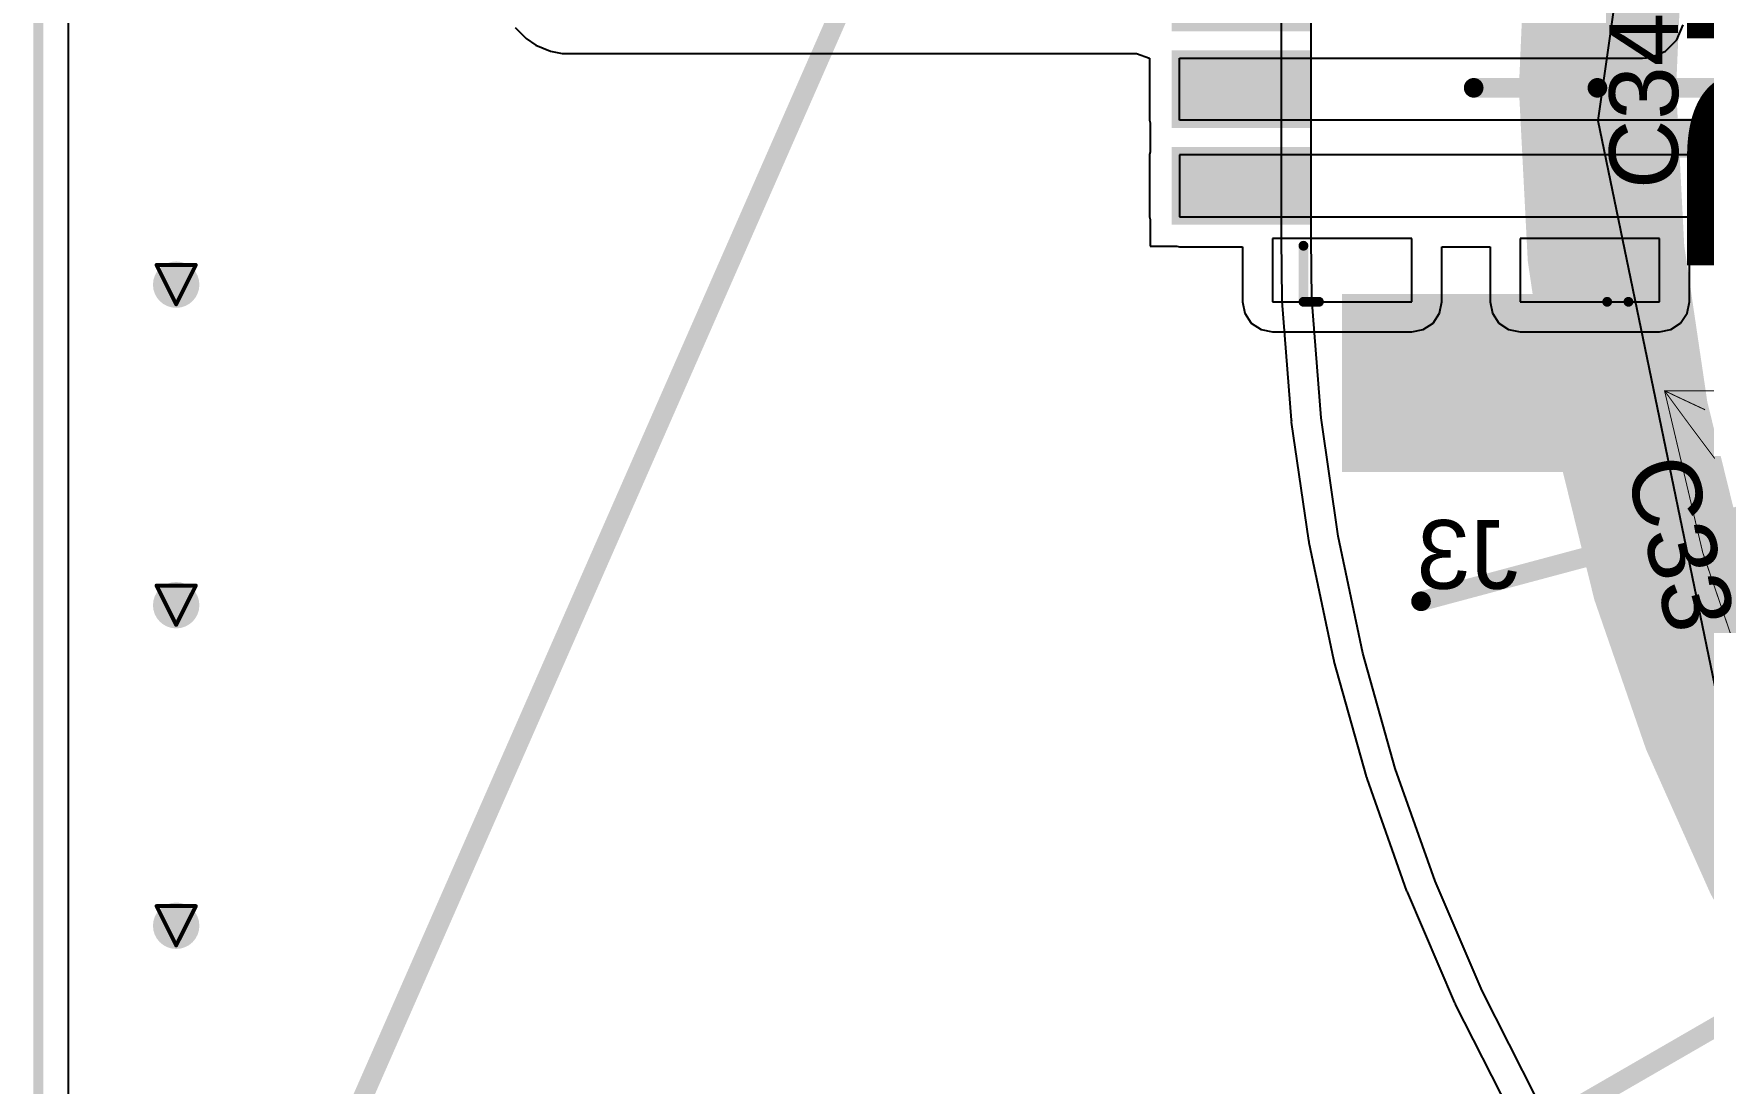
# Model space of a CAD drawing. Header units: inches. Extents: x -18 to 217, y -14 to 159.
# Drawn here: x -6.9 to 14.68, y 6.59 to 20.17 of the extents above; entities that cross this region are included whole.
import ezdxf

# ---------------------------------------------------------------- set-up
doc = ezdxf.new("R2010")
doc.units = ezdxf.units.IN
for name, color, linetype in [('Board Outline', 216, 'Continuous'), ('Bottom Layer', 5, 'Continuous'), ('Bottom Overlay', 54, 'Continuous'), ('Bottom Paste', 16, 'Continuous'), ('Bottom Solder', 6, 'Continuous'), ('Dimension', 6, 'Continuous'), ('Drill Drawing', 1, 'Continuous'), ('Fabrication', 76, 'Continuous'), ('Top Layer', 1, 'Continuous'), ('Top Overlay', 2, 'Continuous'), ('Via Holes', 16, 'Continuous')]:
    doc.layers.add(name, color=color, linetype=linetype)
doc.styles.add('Arial', font='', dxfattribs={"height": 0.2})
doc.styles.add('Arial Black_Bold', font='', dxfattribs={"height": 0.2})
doc.styles.get('Arial').set_extended_font_data('Arial')
doc.styles.get('Arial Black_Bold').set_extended_font_data('Arial Black', bold=True)

# ---------------------------------------------------------------- blocks, each defined once
blk = doc.blocks.new('53261_0371_B_29')
at = {"layer": 'Bottom Layer'}
for points in [[(-4.85000046, 2.94999664), (-2.74999958, 2.94999664), (-2.74999958, -0.05000244), (-4.85000046, -0.05000244)], [(2.75000212, 2.94999918), (4.850003, 2.94999918), (4.850003, -0.0499999), (2.75000212, -0.0499999)], [(-1.64999797, -0.64999997), (-0.8499970299999999, -0.64999997), (-0.8499970299999999, -2.24999931), (-1.64999797, -2.24999931)], [(-0.39999539, -0.64999997), (0.4000055499999999, -0.64999997), (0.4000055499999999, -2.24999931), (-0.39999539, -2.24999931)], [(0.8500021099999999, -0.64999997), (1.65000305, -0.64999997), (1.65000305, -2.24999931), (0.8500021099999999, -2.24999931)]]:
    blk.add_hatch(color=5, dxfattribs=at).paths.add_polyline_path(points)
at = {"layer": 'Bottom Paste'}
for points in [[(-4.85000046, 2.94999664), (-2.74999958, 2.94999664), (-2.74999958, -0.05000244), (-4.85000046, -0.05000244)], [(2.75000212, 2.94999918), (4.850003, 2.94999918), (4.850003, -0.0499999), (2.75000212, -0.0499999)], [(-1.64999797, -0.64999997), (-0.8499970299999999, -0.64999997), (-0.8499970299999999, -2.24999931), (-1.64999797, -2.24999931)], [(-0.39999539, -0.64999997), (0.4000055499999999, -0.64999997), (0.4000055499999999, -2.24999931), (-0.39999539, -2.24999931)], [(0.8500021099999999, -0.64999997), (1.65000305, -0.64999997), (1.65000305, -2.24999931), (0.8500021099999999, -2.24999931)]]:
    blk.add_hatch(color=16, dxfattribs=at).paths.add_polyline_path(points)
at = {"layer": 'Bottom Solder'}
for points in [[(-4.95160046, 3.05159664), (-2.64839958, 3.05159664), (-2.64839958, -0.15160244), (-4.95160046, -0.15160244)], [(2.64840212, 3.05159918), (4.951603, 3.05159918), (4.951603, -0.1515999), (2.64840212, -0.1515999)], [(-1.75159797, -0.54839997), (-0.7483970299999999, -0.54839997), (-0.7483970299999999, -2.35159931), (-1.75159797, -2.35159931)], [(-0.50159539, -0.54839997), (0.50160555, -0.54839997), (0.50160555, -2.35159931), (-0.50159539, -2.35159931)], [(0.7484021099999999, -0.54839997), (1.75160305, -0.54839997), (1.75160305, -2.35159931), (0.7484021099999999, -2.35159931)]]:
    blk.add_hatch(color=6, dxfattribs=at).paths.add_polyline_path(points)
at = {"layer": 'Bottom Layer'}
for p, q in [((-1.86924188, 3.94999972), (-2.74999958, 3.94999972)), ((-2.74999958, 3.94999972), (-2.7499945, 2.15000078)), ((-1.86924442, 2.15000078), (-1.86924188, 3.94999972)), ((1.93350896, 3.94999972), (1.93350642, 2.15000078)), ((2.75000212, 3.94999972), (1.93350896, 3.94999972)), ((2.75000212, 2.15000078), (2.75000212, 3.94999972)), ((-2.7499945, 2.15000078), (-1.86924442, 2.15000078)), ((1.93350642, 2.15000078), (2.75000212, 2.15000078)), ((-2.74999704, 0.75000104), (-2.74999958, -1.05000044)), ((-1.84752234, 0.7499985), (-2.74999704, 0.75000104)), ((-1.84750964, -1.05000044), (-1.84752234, 0.7499985)), ((2.75000212, 0.7499934199999999), (1.93350388, 0.7499934199999999)), ((1.93350388, 0.7499934199999999), (1.93350388, -1.05000298)), ((2.75000212, -1.05000298), (2.75000212, 0.7499934199999999)), ((-2.74999958, -1.05000044), (-1.84750964, -1.05000044)), ((1.93350388, -1.05000298), (2.75000212, -1.05000298))]:
    blk.add_line(p, q, dxfattribs=at)
at = {"layer": 'Bottom Overlay'}
for points, const_width in [([(-2.74999704, 3.55000052), (2.74999958, 3.55000306)], 0.127), ([(-2.74999704, 3.2749998), (-2.74999704, 3.55000052)], 0.127), ([(2.75000212, 3.2749998), (2.74999958, 3.55000306)], 0.127), ([(-2.74999704, -0.65000124), (-2.74999958, -0.4499991)], 0.127), ([(2.75000212, -0.65000124), (2.75000466, -0.4499991)], 0.127), ([(-2.74999704, -0.65000124), (-2.02499468, -0.6499986999999999)], 0.127), ([(2.75000212, -0.65000124), (2.02499976, -0.65000124)], 0.127), ([(-1.98659496, -1.5515971), (-2.24060004, -1.29759964)], 0.254), ([(-2.24059496, -1.8055971), (-2.24060004, -1.29759964)], 0.254), ([(-2.24059496, -1.8055971), (-1.98659496, -1.5515971)], 0.254)]:
    blk.add_lwpolyline(points, dxfattribs=dict(at, const_width=const_width))
for points, const_width in [([(-2.78174704, 3.55000052, 1), (-2.71824704, 3.55000052, 1)], 0.0635), ([(-2.78174704, 3.55000052, 1), (-2.71824704, 3.55000052, 1)], 0.0635), ([(2.71824958, 3.55000306, 1), (2.78174958, 3.55000306, 1)], 0.0635), ([(2.71824958, 3.55000306, 1), (2.78174958, 3.55000306, 1)], 0.0635), ([(-2.78174704, 3.2749998, 1), (-2.71824704, 3.2749998, 1)], 0.0635), ([(2.71825212, 3.2749998, 1), (2.78175212, 3.2749998, 1)], 0.0635), ([(-2.78174958, -0.4499991, 1), (-2.71824958, -0.4499991, 1)], 0.0635), ([(2.71825466, -0.4499991, 1), (2.78175466, -0.4499991, 1)], 0.0635), ([(-2.78174704, -0.65000124, 1), (-2.71824704, -0.65000124, 1)], 0.0635), ([(-2.78174704, -0.65000124, 1), (-2.71824704, -0.65000124, 1)], 0.0635), ([(-2.05674468, -0.6499986999999999, 1), (-1.99324468, -0.6499986999999999, 1)], 0.0635), ([(1.99324976, -0.65000124, 1), (2.05674976, -0.65000124, 1)], 0.0635), ([(2.71825212, -0.65000124, 1), (2.78175212, -0.65000124, 1)], 0.0635), ([(2.71825212, -0.65000124, 1), (2.78175212, -0.65000124, 1)], 0.0635), ([(-2.30410004, -1.29759964, 1), (-2.17710004, -1.29759964, 1)], 0.127), ([(-2.30410004, -1.29759964, 1), (-2.17710004, -1.29759964, 1)], 0.127), ([(-2.05009496, -1.5515971, 1), (-1.92309496, -1.5515971, 1)], 0.127), ([(-2.05009496, -1.5515971, 1), (-1.92309496, -1.5515971, 1)], 0.127), ([(-2.30409496, -1.8055971, 1), (-2.17709496, -1.8055971, 1)], 0.127), ([(-2.30409496, -1.8055971, 1), (-2.17709496, -1.8055971, 1)], 0.127)]:
    blk.add_lwpolyline(points, format="xyb", close=True, dxfattribs=dict(at, const_width=const_width))

msp = doc.modelspace()

# ---------------------------------------------------------------- hatches: boundary and pattern name
at = {"layer": 'Bottom Layer'}
h = msp.add_hatch(color=5, dxfattribs=at)
edge = h.paths.add_edge_path()
edge.add_arc((-5.05733812, 16.92189402), 0.2999994, 0, 360)
h = msp.add_hatch(color=5, dxfattribs=at)
edge = h.paths.add_edge_path()
edge.add_arc((-5.05733812, 12.77661402), 0.2999994, 0, 360)
h = msp.add_hatch(color=5, dxfattribs=at)
edge = h.paths.add_edge_path()
edge.add_arc((-5.05733812, 8.63133402), 0.2999994, 0, 360)
at = {"layer": 'Top Layer'}
h = msp.add_hatch(color=1, dxfattribs=at)
edge = h.paths.add_edge_path()
edge.add_arc((-5.05733812, 16.92189402), 0.2999994, 0, 360)
h = msp.add_hatch(color=1, dxfattribs=at)
edge = h.paths.add_edge_path()
edge.add_arc((-5.05733812, 12.77661402), 0.2999994, 0, 360)
h = msp.add_hatch(color=1, dxfattribs=at)
edge = h.paths.add_edge_path()
edge.add_arc((-5.05733812, 8.63133402), 0.2999994, 0, 360)
at = {"layer": 'Via Holes'}
h = msp.add_hatch(color=7, dxfattribs=at)
edge = h.paths.add_edge_path()
edge.add_arc((-5.05733812, 16.92189402), 0.1499997, 0, 360)
h = msp.add_hatch(color=7, dxfattribs=at)
edge = h.paths.add_edge_path()
edge.add_arc((-5.05733812, 12.77661402), 0.1499997, 0, 360)
h = msp.add_hatch(color=7, dxfattribs=at)
edge = h.paths.add_edge_path()
edge.add_arc((-5.05733812, 8.63133402), 0.1499997, 0, 360)

# ---------------------------------------------------------------- linework, layer by layer
at = {"layer": 'Board Outline', "const_width": 0.127}
msp.add_lwpolyline([(-6.839000799999999, -1.4500479), (-6.839000799999999, 82.39995204)], dxfattribs=at)
msp.add_lwpolyline([(-6.839000799999999, -1.4500479), (-6.839000799999999, 82.39995204)], dxfattribs=at)
msp.add_lwpolyline([(-6.839000799999999, -1.4500479), (-6.839000799999999, 82.39995204)], dxfattribs=at)
msp.add_lwpolyline([(-6.839000799999999, -1.4500479), (-6.839000799999999, 82.39995204)], dxfattribs=at)
at = {"layer": 'Bottom Layer'}
for p, q in [((-6.450550979999999, -1.4500479), (-6.450548439999999, 82.39994949999999)), ((-0.6785356, 20.24830342), (-0.5338445, 20.10361232)), ((-0.5338445, 20.10361232), (-0.4078147799999999, 20.01940116)), ((14.1891893, 19.94053162), (14.33740338, 20.0887457)), ((14.33740338, 20.0887457), (14.41761912, 20.28240038)), ((-0.4078147799999999, 20.01940116), (-0.21876512, 19.94109804)), ((-0.21876512, 19.94109804), (-0.07010654, 19.9115299)), ((-0.07010654, 19.9115299), (0.0322072, 19.91153244)), ((0.0322072, 19.91153244), (7.353490499999999, 19.91153244)), ((7.353490499999999, 19.91153244), (7.52253512, 19.84999586)), ((13.89073168, 19.84999586), (13.99553462, 19.86031588)), ((13.99553462, 19.86031588), (14.1891893, 19.94053162)), ((7.52253512, 19.84999586), (7.52253512, 19.04999492)), ((7.911000179999998, 19.04999492), (7.911000179999998, 19.8499984)), ((7.911000179999998, 19.8499984), (13.89073168, 19.84999586)), ((7.52253512, 19.04999492), (7.53000272, 19.01245372)), ((7.53000272, 19.01245372), (7.53000272, 18.6375421)), ((15.03280712, 19.04999492), (7.911000179999998, 19.04999492)), ((7.53000272, 18.6375421), (7.52253512, 18.6000009)), ((7.52253512, 18.6000009), (7.52253512, 17.79999742)), ((15.46279102, 18.6000009), (7.911000179999998, 18.6000009)), ((7.911000179999998, 18.6000009), (7.911000179999998, 17.79999742)), ((7.52253512, 17.79999742), (7.53000272, 17.76245622)), ((7.53000272, 17.76245622), (7.53000272, 17.41899996)), ((7.911000179999998, 17.79999742), (16.74848314, 17.79999742)), ((7.53000272, 17.41899996), (7.87345898, 17.41899996)), ((7.87345898, 17.41899996), (7.911000179999998, 17.41153236)), ((7.911000179999998, 17.41153236), (8.72253272, 17.41153236)), ((8.72253272, 17.41153236), (8.72253272, 16.69999962)), ((11.29945924, 16.69999962), (11.29945924, 17.41153236)), ((11.29945924, 17.41153236), (11.92253648, 17.41153236)), ((11.92253648, 17.41153236), (11.92253648, 16.69999962)), ((14.49946554, 16.69999962), (14.49946554, 17.41153236)), ((14.49946554, 17.41153236), (16.74848314, 17.41153236)), ((8.72253272, 16.69999962), (8.7521034, 16.55134104)), ((11.26988856, 16.55134104), (11.29945924, 16.69999962)), ((11.92253648, 16.69999962), (11.95210716, 16.55134104)), ((14.46989486, 16.55134104), (14.49946554, 16.69999962)), ((8.7521034, 16.55134104), (8.83631202, 16.42531386)), ((8.83631202, 16.42531386), (8.962339199999999, 16.34110524)), ((11.05965276, 16.34110524), (11.18567994, 16.42531386)), ((11.18567994, 16.42531386), (11.26988856, 16.55134104)), ((11.95210716, 16.55134104), (12.03631578, 16.42531386)), ((12.03631578, 16.42531386), (12.16234296, 16.34110524)), ((14.25965906, 16.34110524), (14.38568624, 16.42531386)), ((14.38568624, 16.42531386), (14.46989486, 16.55134104)), ((8.962339199999999, 16.34110524), (9.11099778, 16.31153456)), ((9.11099778, 16.31153456), (10.91099418, 16.31153456)), ((10.91099418, 16.31153456), (11.05965276, 16.34110524)), ((12.16234296, 16.34110524), (12.31100154, 16.31153456)), ((12.31100154, 16.31153456), (14.11100048, 16.31153456)), ((14.11100048, 16.31153456), (14.25965906, 16.34110524))]:
    msp.add_line(p, q, dxfattribs=at)
at = {"layer": 'Dimension'}
for points, const_width in [([(58.31000022, 19.46699942, 1), (13.30999878, 19.46699942, 1)], 0.254), ([(11.64750528, 19.46692068, 1), (11.77450528, 19.46692068, 1)], 0.127), ([(13.24649878, 19.46699942, 1), (13.37349878, 19.46699942, 1)], 0.127), ([(10.96697832, 12.82730226, 1), (11.09397832, 12.82730226, 1)], 0.127)]:
    msp.add_lwpolyline(points, format="xyb", close=True, dxfattribs=dict(at, const_width=const_width))
at = {"layer": 'Dimension', "const_width": 0.254}
for points in [[(11.51100568, 5.39999936), (60.30564265999999, 33.60929524)], [(11.03047832, 12.82730226), (59.3267673, 25.76825935999999)], [(11.71100528, 19.46692068), (61.71100434, 19.46692576)]]:
    msp.add_lwpolyline(points, dxfattribs=at)
at = {"layer": 'Drill Drawing', "const_width": 0.0508}
for points in [[(-5.31133812, 17.17589402), (-4.803338119999999, 17.17589402)], [(-5.31133812, 17.17589402), (-5.05733812, 16.66789402)], [(-5.05733812, 16.66789402), (-4.803338119999999, 17.17589402)], [(-5.31133812, 13.03061402), (-4.803338119999999, 13.03061402)], [(-5.31133812, 13.03061402), (-5.05733812, 12.52261402)], [(-5.05733812, 12.52261402), (-4.803338119999999, 13.03061402)], [(-5.31133812, 8.88533402), (-4.803338119999999, 8.88533402)], [(-5.31133812, 8.88533402), (-5.05733812, 8.37733402)], [(-5.05733812, 8.37733402), (-4.803338119999999, 8.88533402)]]:
    msp.add_lwpolyline(points, dxfattribs=at)
at = {"layer": 'Drill Drawing', "const_width": 0.0254}
for points in [[(-5.32403812, 17.17589402, 1), (-5.29863812, 17.17589402, 1)], [(-5.32403812, 17.17589402, 1), (-5.29863812, 17.17589402, 1)], [(-4.81603812, 17.17589402, 1), (-4.79063812, 17.17589402, 1)], [(-4.81603812, 17.17589402, 1), (-4.79063812, 17.17589402, 1)], [(-5.07003812, 16.66789402, 1), (-5.04463812, 16.66789402, 1)], [(-5.07003812, 16.66789402, 1), (-5.04463812, 16.66789402, 1)], [(-5.32403812, 13.03061402, 1), (-5.29863812, 13.03061402, 1)], [(-5.32403812, 13.03061402, 1), (-5.29863812, 13.03061402, 1)], [(-4.81603812, 13.03061402, 1), (-4.79063812, 13.03061402, 1)], [(-4.81603812, 13.03061402, 1), (-4.79063812, 13.03061402, 1)], [(-5.07003812, 12.52261402, 1), (-5.04463812, 12.52261402, 1)], [(-5.07003812, 12.52261402, 1), (-5.04463812, 12.52261402, 1)], [(-5.32403812, 8.88533402, 1), (-5.29863812, 8.88533402, 1)], [(-5.32403812, 8.88533402, 1), (-5.29863812, 8.88533402, 1)], [(-4.81603812, 8.88533402, 1), (-4.79063812, 8.88533402, 1)], [(-4.81603812, 8.88533402, 1), (-4.79063812, 8.88533402, 1)], [(-5.07003812, 8.37733402, 1), (-5.04463812, 8.37733402, 1)], [(-5.07003812, 8.37733402, 1), (-5.04463812, 8.37733402, 1)]]:
    msp.add_lwpolyline(points, format="xyb", close=True, dxfattribs=at)
at = {"layer": 'Fabrication', "const_width": 0.0127}
msp.add_lwpolyline([(54.51114574, 31.13829434, -1.205705075990638), (14.17744688, 15.54997652)], format="xyb", dxfattribs=at)
msp.add_lwpolyline([(54.51114574, 31.13829434, -1.205705075990638), (14.17744688, 15.54997652)], format="xyb", dxfattribs=at)
at = {"layer": 'Fabrication', "const_width": 0.00635}
for points in [[(14.17427188, 15.54997652, 1), (14.18062188, 15.54997652, 1)], [(14.17427188, 15.54997652, 1), (14.18062188, 15.54997652, 1)], [(14.17427188, 15.54997398, 1), (14.18062188, 15.54997398, 1)], [(14.17427188, 15.54997398, 1), (14.18062188, 15.54997398, 1)], [(14.17427188, 15.54997398, 1), (14.18062188, 15.54997398, 1)], [(14.17427188, 15.54997398, 1), (14.18062188, 15.54997398, 1)], [(14.17427188, 15.54997398, 1), (14.18062188, 15.54997398, 1)], [(14.17427188, 15.54997398, 1), (14.18062188, 15.54997398, 1)], [(14.19427946, 15.54045914, 1), (14.20062946, 15.54045914, 1)], [(14.19427946, 15.54045914, 1), (14.20062946, 15.54045914, 1)], [(14.19427946, 15.54045914, 1), (14.20062946, 15.54045914, 1)], [(14.19427946, 15.54045914, 1), (14.20062946, 15.54045914, 1)], [(14.18942806, 15.52903422, 1), (14.19577806, 15.52903422, 1)], [(14.18942806, 15.52903422, 1), (14.19577806, 15.52903422, 1)], [(14.18942806, 15.52903422, 1), (14.19577806, 15.52903422, 1)], [(14.18942806, 15.52903422, 1), (14.19577806, 15.52903422, 1)], [(14.20353268, 15.50957274, 1), (14.20988268, 15.50957274, 1)], [(14.20353268, 15.50957274, 1), (14.20988268, 15.50957274, 1)], [(14.20353268, 15.50957274, 1), (14.20988268, 15.50957274, 1)], [(14.20353268, 15.50957274, 1), (14.20988268, 15.50957274, 1)], [(14.21598122, 15.53014928, 1), (14.22233122, 15.53014928, 1)], [(14.21598122, 15.53014928, 1), (14.22233122, 15.53014928, 1)], [(14.21598122, 15.53014928, 1), (14.22233122, 15.53014928, 1)], [(14.21598122, 15.53014928, 1), (14.22233122, 15.53014928, 1)], [(14.21875236, 15.48859488, 1), (14.22510236, 15.48859488, 1)], [(14.21875236, 15.48859488, 1), (14.22510236, 15.48859488, 1)], [(14.21875236, 15.48859488, 1), (14.22510236, 15.48859488, 1)], [(14.21875236, 15.48859488, 1), (14.22510236, 15.48859488, 1)], [(14.23400252, 15.46759924, 1), (14.24035252, 15.46759924, 1)], [(14.23400252, 15.46759924, 1), (14.24035252, 15.46759924, 1)], [(14.23400252, 15.46759924, 1), (14.24035252, 15.46759924, 1)], [(14.23400252, 15.46759924, 1), (14.24035252, 15.46759924, 1)], [(14.23770838, 15.51983942, 1), (14.24405838, 15.51983942, 1)], [(14.23770838, 15.51983942, 1), (14.24405838, 15.51983942, 1)], [(14.23770838, 15.51983942, 1), (14.24405838, 15.51983942, 1)], [(14.23770838, 15.51983942, 1), (14.24405838, 15.51983942, 1)], [(14.25037536, 15.44508722, 1), (14.25672536, 15.44508722, 1)], [(14.25037536, 15.44508722, 1), (14.25672536, 15.44508722, 1)], [(14.25037536, 15.44508722, 1), (14.25672536, 15.44508722, 1)], [(14.25037536, 15.44508722, 1), (14.25672536, 15.44508722, 1)], [(14.26112972, 15.50873962, 1), (14.26747972, 15.50873962, 1)], [(14.26112972, 15.50873962, 1), (14.26747972, 15.50873962, 1)], [(14.26112972, 15.50873962, 1), (14.26747972, 15.50873962, 1)], [(14.26112972, 15.50873962, 1), (14.26747972, 15.50873962, 1)], [(14.26678122, 15.4225625, 1), (14.27313122, 15.4225625, 1)], [(14.26678122, 15.4225625, 1), (14.27313122, 15.4225625, 1)], [(14.26678122, 15.4225625, 1), (14.27313122, 15.4225625, 1)], [(14.26678122, 15.4225625, 1), (14.27313122, 15.4225625, 1)], [(14.2843123, 15.3985214, 1), (14.2906623, 15.3985214, 1)], [(14.2843123, 15.3985214, 1), (14.2906623, 15.3985214, 1)], [(14.2843123, 15.3985214, 1), (14.2906623, 15.3985214, 1)], [(14.2843123, 15.3985214, 1), (14.2906623, 15.3985214, 1)], [(14.28457392, 15.49764236, 1), (14.29092392, 15.49764236, 1)], [(14.28457392, 15.49764236, 1), (14.29092392, 15.49764236, 1)], [(14.28457392, 15.49764236, 1), (14.29092392, 15.49764236, 1)], [(14.28457392, 15.49764236, 1), (14.29092392, 15.49764236, 1)], [(14.3018764, 15.3744676, 1), (14.3082264, 15.3744676, 1)], [(14.3018764, 15.3744676, 1), (14.3082264, 15.3744676, 1)], [(14.3018764, 15.3744676, 1), (14.3082264, 15.3744676, 1)], [(14.3018764, 15.3744676, 1), (14.3082264, 15.3744676, 1)], [(14.30804352, 15.48654764, 1), (14.31439352, 15.48654764, 1)], [(14.30804352, 15.48654764, 1), (14.31439352, 15.48654764, 1)], [(14.30804352, 15.48654764, 1), (14.31439352, 15.48654764, 1)], [(14.30804352, 15.48654764, 1), (14.31439352, 15.48654764, 1)], [(14.3205708, 15.3489025, 1), (14.3269208, 15.3489025, 1)], [(14.3205708, 15.3489025, 1), (14.3269208, 15.3489025, 1)], [(14.3205708, 15.3489025, 1), (14.3269208, 15.3489025, 1)], [(14.3205708, 15.3489025, 1), (14.3269208, 15.3489025, 1)], [(14.3332073, 15.47466552, 1), (14.3395573, 15.47466552, 1)], [(14.3332073, 15.47466552, 1), (14.3395573, 15.47466552, 1)], [(14.3332073, 15.47466552, 1), (14.3395573, 15.47466552, 1)], [(14.3332073, 15.47466552, 1), (14.3395573, 15.47466552, 1)], [(14.34039804, 15.3218261, 1), (14.34674804, 15.3218261, 1)], [(14.34039804, 15.3218261, 1), (14.34674804, 15.3218261, 1)], [(14.34039804, 15.3218261, 1), (14.34674804, 15.3218261, 1)], [(14.34039804, 15.3218261, 1), (14.34674804, 15.3218261, 1)], [(14.35839394, 15.46278848, 1), (14.36474394, 15.46278848, 1)], [(14.35839394, 15.46278848, 1), (14.36474394, 15.46278848, 1)], [(14.35839394, 15.46278848, 1), (14.36474394, 15.46278848, 1)], [(14.35839394, 15.46278848, 1), (14.36474394, 15.46278848, 1)], [(14.3852773, 15.45012658, 1), (14.3916273, 15.45012658, 1)], [(14.3852773, 15.45012658, 1), (14.3916273, 15.45012658, 1)], [(14.3852773, 15.45012658, 1), (14.3916273, 15.45012658, 1)], [(14.3852773, 15.45012658, 1), (14.3916273, 15.45012658, 1)], [(14.4121759, 15.43747738, 1), (14.4185259, 15.43747738, 1)], [(14.4121759, 15.43747738, 1), (14.4185259, 15.43747738, 1)], [(14.4121759, 15.43747738, 1), (14.4185259, 15.43747738, 1)], [(14.4121759, 15.43747738, 1), (14.4185259, 15.43747738, 1)], [(14.44077376, 15.4240484, 1), (14.44712376, 15.4240484, 1)], [(14.44077376, 15.4240484, 1), (14.44712376, 15.4240484, 1)], [(14.44077376, 15.4240484, 1), (14.44712376, 15.4240484, 1)], [(14.44077376, 15.4240484, 1), (14.44712376, 15.4240484, 1)], [(14.47106326, 15.40984218, 1), (14.47741326, 15.40984218, 1)], [(14.47106326, 15.40984218, 1), (14.47741326, 15.40984218, 1)], [(14.47106326, 15.40984218, 1), (14.47741326, 15.40984218, 1)], [(14.47106326, 15.40984218, 1), (14.47741326, 15.40984218, 1)], [(14.5030444, 15.39486888, 1), (14.5093944, 15.39486888, 1)], [(14.5030444, 15.39486888, 1), (14.5093944, 15.39486888, 1)], [(14.5030444, 15.39486888, 1), (14.5093944, 15.39486888, 1)], [(14.5030444, 15.39486888, 1), (14.5093944, 15.39486888, 1)], [(14.5367121, 15.3791285, 1), (14.5430621, 15.3791285, 1)], [(14.5367121, 15.3791285, 1), (14.5430621, 15.3791285, 1)], [(14.5367121, 15.3791285, 1), (14.5430621, 15.3791285, 1)], [(14.5367121, 15.3791285, 1), (14.5430621, 15.3791285, 1)], [(14.57206128, 15.3626312, 1), (14.57841128, 15.3626312, 1)], [(14.57206128, 15.3626312, 1), (14.57841128, 15.3626312, 1)], [(14.57206128, 15.3626312, 1), (14.57841128, 15.3626312, 1)], [(14.57206128, 15.3626312, 1), (14.57841128, 15.3626312, 1)], [(14.61076326, 15.34459974, 1), (14.61711326, 15.34459974, 1)], [(14.61076326, 15.34459974, 1), (14.61711326, 15.34459974, 1)], [(14.61076326, 15.34459974, 1), (14.61711326, 15.34459974, 1)], [(14.61076326, 15.34459974, 1), (14.61711326, 15.34459974, 1)], [(14.65281042, 15.32504682, 1), (14.65916042, 15.32504682, 1)], [(14.65281042, 15.32504682, 1), (14.65916042, 15.32504682, 1)], [(14.65281042, 15.32504682, 1), (14.65916042, 15.32504682, 1)], [(14.65281042, 15.32504682, 1), (14.65916042, 15.32504682, 1)], [(14.36136066, 15.29324094, 1), (14.36771066, 15.29324094, 1)], [(14.36136066, 15.29324094, 1), (14.36771066, 15.29324094, 1)], [(14.36136066, 15.29324094, 1), (14.36771066, 15.29324094, 1)], [(14.36136066, 15.29324094, 1), (14.36771066, 15.29324094, 1)], [(14.3834612, 15.26315464, 1), (14.3898112, 15.26315464, 1)], [(14.3834612, 15.26315464, 1), (14.3898112, 15.26315464, 1)], [(14.3834612, 15.26315464, 1), (14.3898112, 15.26315464, 1)], [(14.3834612, 15.26315464, 1), (14.3898112, 15.26315464, 1)], [(14.40669966, 15.23157228, 1), (14.41304966, 15.23157228, 1)], [(14.40669966, 15.23157228, 1), (14.41304966, 15.23157228, 1)], [(14.40669966, 15.23157228, 1), (14.41304966, 15.23157228, 1)], [(14.40669966, 15.23157228, 1), (14.41304966, 15.23157228, 1)], [(14.43218348, 15.19699526, 1), (14.43853348, 15.19699526, 1)], [(14.43218348, 15.19699526, 1), (14.43853348, 15.19699526, 1)], [(14.43218348, 15.19699526, 1), (14.43853348, 15.19699526, 1)], [(14.43218348, 15.19699526, 1), (14.43853348, 15.19699526, 1)], [(14.4599152, 15.15944136, 1), (14.4662652, 15.15944136, 1)], [(14.4599152, 15.15944136, 1), (14.4662652, 15.15944136, 1)], [(14.4599152, 15.15944136, 1), (14.4662652, 15.15944136, 1)], [(14.4599152, 15.15944136, 1), (14.4662652, 15.15944136, 1)], [(14.49100226, 15.11742976, 1), (14.49735226, 15.11742976, 1)], [(14.49100226, 15.11742976, 1), (14.49735226, 15.11742976, 1)], [(14.49100226, 15.11742976, 1), (14.49735226, 15.11742976, 1)], [(14.49100226, 15.11742976, 1), (14.49735226, 15.11742976, 1)], [(14.52766462, 15.06800136, 1), (14.53401462, 15.06800136, 1)], [(14.52766462, 15.06800136, 1), (14.53401462, 15.06800136, 1)], [(14.52766462, 15.06800136, 1), (14.53401462, 15.06800136, 1)], [(14.52766462, 15.06800136, 1), (14.53401462, 15.06800136, 1)], [(14.57433204, 15.00526082, 1), (14.58068204, 15.00526082, 1)], [(14.57433204, 15.00526082, 1), (14.58068204, 15.00526082, 1)], [(14.57433204, 15.00526082, 1), (14.58068204, 15.00526082, 1)], [(14.57433204, 15.00526082, 1), (14.58068204, 15.00526082, 1)], [(14.65202302, 14.90124782, 1), (14.65837302, 14.90124782, 1)], [(14.65202302, 14.90124782, 1), (14.65837302, 14.90124782, 1)], [(14.65202302, 14.90124782, 1), (14.65837302, 14.90124782, 1)], [(14.65202302, 14.90124782, 1), (14.65837302, 14.90124782, 1)]]:
    msp.add_lwpolyline(points, format="xyb", close=True, dxfattribs=at)
at = {"layer": 'Fabrication', "const_width": 0.0127}
for points in [[(14.17744688, 15.54997398), (22.3943037, 15.54997398)], [(14.17744688, 15.54997398), (14.19260306, 15.52903422)], [(14.17744688, 15.54997398), (14.19745446, 15.54045914)], [(14.17744688, 15.54997398), (14.19260306, 15.52903422)], [(14.17744688, 15.54997398), (22.3943037, 15.54997398)], [(14.17744688, 15.54997398), (14.19745446, 15.54045914)], [(14.19745446, 15.54045914), (14.21915622, 15.53014928)], [(14.19745446, 15.54045914), (14.21915622, 15.53014928)], [(14.19260306, 15.52903422), (14.20670768, 15.50957274)], [(14.19260306, 15.52903422), (14.20670768, 15.50957274)], [(14.20670768, 15.50957274), (14.22192736, 15.48859488)], [(14.20670768, 15.50957274), (14.22192736, 15.48859488)], [(14.21915622, 15.53014928), (14.24088338, 15.51983942)], [(14.21915622, 15.53014928), (14.24088338, 15.51983942)], [(14.22192736, 15.48859488), (14.23717752, 15.46759924)], [(14.22192736, 15.48859488), (14.23717752, 15.46759924)], [(14.23717752, 15.46759924), (14.25355036, 15.44508722)], [(14.23717752, 15.46759924), (14.25355036, 15.44508722)], [(14.24088338, 15.51983942), (14.26430472, 15.50873962)], [(14.24088338, 15.51983942), (14.26430472, 15.50873962)], [(14.25355036, 15.44508722), (14.26995622, 15.4225625)], [(14.25355036, 15.44508722), (14.26995622, 15.4225625)], [(14.26430472, 15.50873962), (14.28774892, 15.49764236)], [(14.26430472, 15.50873962), (14.28774892, 15.49764236)], [(14.26995622, 15.4225625), (14.2874873, 15.3985214)], [(14.26995622, 15.4225625), (14.2874873, 15.3985214)], [(14.2874873, 15.3985214), (14.3050514, 15.3744676)], [(14.2874873, 15.3985214), (14.3050514, 15.3744676)], [(14.28774892, 15.49764236), (14.31121852, 15.48654764)], [(14.28774892, 15.49764236), (14.31121852, 15.48654764)], [(14.3050514, 15.3744676), (14.3237458, 15.3489025)], [(14.3050514, 15.3744676), (14.3237458, 15.3489025)], [(14.31121852, 15.48654764), (14.3363823, 15.47466552)], [(14.31121852, 15.48654764), (14.3363823, 15.47466552)], [(14.3237458, 15.3489025), (14.34357304, 15.3218261)], [(14.3237458, 15.3489025), (14.34357304, 15.3218261)], [(14.3363823, 15.47466552), (14.36156894, 15.46278848)], [(14.3363823, 15.47466552), (14.36156894, 15.46278848)], [(14.34357304, 15.3218261), (14.36453566, 15.29324094)], [(14.34357304, 15.3218261), (14.36453566, 15.29324094)], [(14.36156894, 15.46278848), (14.3884523, 15.45012658)], [(14.36156894, 15.46278848), (14.3884523, 15.45012658)], [(14.3884523, 15.45012658), (14.4153509, 15.43747738)], [(14.3884523, 15.45012658), (14.4153509, 15.43747738)], [(14.4153509, 15.43747738), (14.44394876, 15.4240484)], [(14.4153509, 15.43747738), (14.44394876, 15.4240484)], [(14.44394876, 15.4240484), (14.47423826, 15.40984218)], [(14.44394876, 15.4240484), (14.47423826, 15.40984218)], [(14.47423826, 15.40984218), (14.5062194, 15.39486888)], [(14.47423826, 15.40984218), (14.5062194, 15.39486888)], [(14.5062194, 15.39486888), (14.5398871, 15.3791285)], [(14.5062194, 15.39486888), (14.5398871, 15.3791285)], [(14.5398871, 15.3791285), (14.57523628, 15.3626312)], [(14.5398871, 15.3791285), (14.57523628, 15.3626312)], [(14.57523628, 15.3626312), (14.61393826, 15.34459974)], [(14.57523628, 15.3626312), (14.61393826, 15.34459974)], [(14.61393826, 15.34459974), (14.65598542, 15.32504682)], [(14.61393826, 15.34459974), (14.65598542, 15.32504682)], [(14.65598542, 15.32504682), (14.70134982, 15.3039953)], [(14.65598542, 15.32504682), (14.70134982, 15.3039953)], [(14.36453566, 15.29324094), (14.3866362, 15.26315464)], [(14.36453566, 15.29324094), (14.3866362, 15.26315464)], [(14.3866362, 15.26315464), (14.40987466, 15.23157228)], [(14.3866362, 15.26315464), (14.40987466, 15.23157228)], [(14.40987466, 15.23157228), (14.43535848, 15.19699526)], [(14.40987466, 15.23157228), (14.43535848, 15.19699526)], [(14.43535848, 15.19699526), (14.4630902, 15.15944136)], [(14.43535848, 15.19699526), (14.4630902, 15.15944136)], [(14.4630902, 15.15944136), (14.49417726, 15.11742976)], [(14.4630902, 15.15944136), (14.49417726, 15.11742976)], [(14.49417726, 15.11742976), (14.53083962, 15.06800136)], [(14.49417726, 15.11742976), (14.53083962, 15.06800136)], [(14.53083962, 15.06800136), (14.57750704, 15.00526082)], [(14.53083962, 15.06800136), (14.57750704, 15.00526082)], [(14.57750704, 15.00526082), (14.65519802, 14.90124782)], [(14.57750704, 15.00526082), (14.65519802, 14.90124782)], [(14.65519802, 14.90124782), (14.82709252, 14.67301104)], [(14.65519802, 14.90124782), (14.82709252, 14.67301104)]]:
    msp.add_lwpolyline(points, dxfattribs=at)
at = {"layer": 'Top Layer'}
for p, q in [((-6.450550979999999, -1.4500479), (-6.450548439999999, 82.39994949999999)), ((14.81157058, 29.5368853), (13.31396626, 19.04441962)), ((9.220921359999998, 23.36248566), (9.22092644, 17.51158804)), ((9.6093915, 17.51158804), (9.60938642, 23.37199542)), ((13.31396626, 19.04441962), (15.42599912, 8.817800499999999)), ((9.22092644, 17.51158804), (9.221391259999999, 17.50925378)), ((9.221391259999999, 17.50925378), (9.22095438, 17.50691444)), ((9.22095438, 17.50691444), (9.23025332, 16.73404324)), ((9.61869044, 16.73871684), (9.6093915, 17.51158804)), ((9.23025332, 16.73404324), (9.23291778, 16.72143722)), ((9.23291778, 16.72143722), (9.231391239999999, 16.70864578)), ((9.231391239999999, 16.70864578), (9.351053180000001, 15.1674322)), ((9.73835238, 15.19750326), (9.61869044, 16.73871684)), ((9.351053180000001, 15.1674322), (9.35453806, 15.15502684)), ((9.35453806, 15.15502684), (9.35384972, 15.14216428)), ((9.35384972, 15.14216428), (9.57405502, 13.61208098)), ((9.95855768, 13.66741742), (9.73835238, 15.19750326)), ((9.57405502, 13.61208098), (9.57834254, 13.59993216)), ((9.57834254, 13.59993216), (9.57849748, 13.58705182)), ((10.27836654, 12.15500744), (9.95855768, 13.66741742)), ((9.57849748, 13.58705182), (9.89830634, 12.07464184)), ((10.69640736, 10.66675286), (10.27836654, 12.15500744)), ((9.89830634, 12.07464184), (9.90337872, 12.06279782)), ((9.90337872, 12.06279782), (9.904376939999999, 12.04995558)), ((9.904376939999999, 12.04995558), (10.32241522, 10.561701)), ((11.21089198, 9.209029079999999), (10.69640736, 10.66675286)), ((10.32241522, 10.561701), (10.32825468, 10.55021258)), ((10.32825468, 10.55021258), (10.33008856, 10.53746432)), ((10.33008856, 10.53746432), (10.84457318, 9.07974054)), ((10.84457318, 9.07974054), (10.85114924, 9.06866106)), ((10.85114924, 9.06866106), (10.8538137, 9.05605758)), ((11.81961822, 7.788074339999999), (11.21089198, 9.209029079999999)), ((10.8538137, 9.05605758), (11.46253994, 7.63510538)), ((12.5199775, 6.40997448), (11.81961822, 7.788074339999999)), ((11.46253994, 7.63510538), (11.46982466, 7.624480559999999)), ((11.46982466, 7.624480559999999), (11.47330954, 7.61207774)), ((11.47330954, 7.61207774), (12.17366882, 6.233977879999999))]:
    msp.add_line(p, q, dxfattribs=at)
at = {"layer": 'Top Layer', "const_width": 2.032}
for points in [[(14.24462226, 13.13484546, -0.2676026916761695), (19.45239696, 34.99795388)], [(16.63081256, 7.786212519999999, -0.0653531666333387), (14.2446248, 13.13484546)]]:
    msp.add_lwpolyline(points, format="xyb", dxfattribs=at)
at = {"layer": 'Top Layer', "const_width": 0.508}
for points in [[(13.45855322, 18.81989378), (15.25856232, 18.8199014)], [(14.38001442, 13.0622421), (16.09585046, 13.5220075)], [(14.24462226, 13.13484546), (14.2446248, 13.13484546)], [(14.2446248, 13.13484546), (14.29357822, 13.14796202)]]:
    msp.add_lwpolyline(points, dxfattribs=at)
at = {"layer": 'Top Layer'}
for points, const_width in [([(13.33155322, 18.81989378, 1), (13.58555322, 18.81989378, 1)], 0.254), ([(13.73662226, 13.13484546, 1), (14.75262226, 13.13484546, 1)], 1.016), ([(13.7366248, 13.13484546, 1), (14.7526248, 13.13484546, 1)], 1.016), ([(14.11762226, 13.13484546, 1), (14.37162226, 13.13484546, 1)], 0.254), ([(14.1176248, 13.13484546, 1), (14.3716248, 13.13484546, 1)], 0.254), ([(14.1176248, 13.13484546, 1), (14.3716248, 13.13484546, 1)], 0.254), ([(14.16657822, 13.14796202, 1), (14.42057822, 13.14796202, 1)], 0.254), ([(14.25301442, 13.0622421, 1), (14.50701442, 13.0622421, 1)], 0.254)]:
    msp.add_lwpolyline(points, format="xyb", close=True, dxfattribs=dict(at, const_width=const_width))
at = {"layer": 'Top Overlay', "const_width": 0.254}
msp.add_lwpolyline([(-4.56428602, 2.04202538), (12.39104456, 40.65210818)], dxfattribs=at)

# ---------------------------------------------------------------- block references
at = {"rotation": 270}
msp.add_blockref('53261_0371_B_29', (10.16100076, 19.45000174), dxfattribs=at)

# ---------------------------------------------------------------- texts
at = {"layer": 'Bottom Overlay', "style": 'Arial Black_Bold', "text_generation_flag": 2}
msp.add_text('BLDC', height=2.54, rotation=270, dxfattribs=at).set_placement((14.46861724, 16.90197026))
at = {"layer": 'Bottom Overlay', "style": 'Arial', "text_generation_flag": 2}
msp.add_text('J3', height=0.889, dxfattribs=at).set_placement((12.28599778, 12.98868116))
at = {"layer": 'Top Overlay', "style": 'Arial'}
for s, rotation, p in [('C34', 90, (14.3517366, 18.15799772)), ('C33', 285, (13.66070166, 14.56639454))]:
    msp.add_text(s, height=0.889, rotation=rotation, dxfattribs=at).set_placement(p)

doc.saveas('drawing.dxf')
